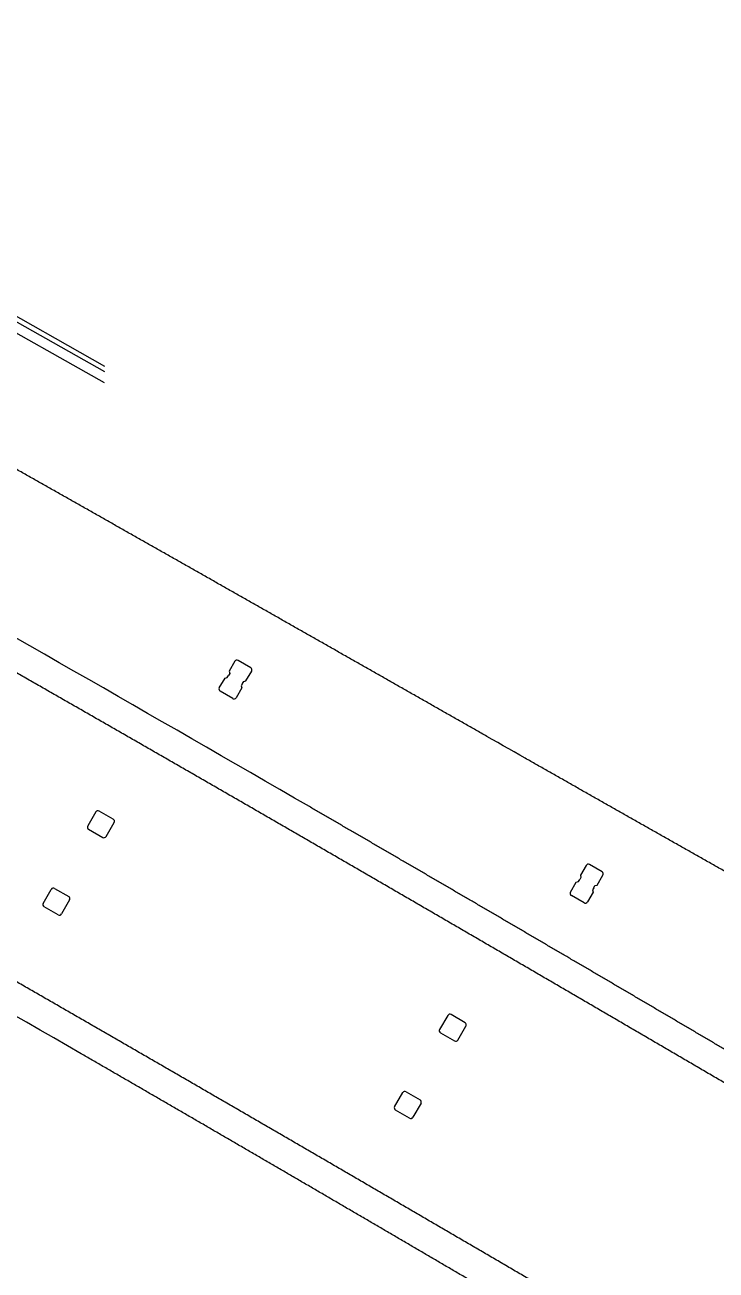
# Model space of a CAD drawing. Header units: inches. Extents: x 499362 to 502582, y 2542122 to 2545349.
# Drawn here: x 500810.5 to 500853, y 2543711.2 to 2543787.8 of the extents above; entities that cross this region are included whole.
import ezdxf

# ---------------------------------------------------------------- set-up
doc = ezdxf.new("R2010")
doc.units = ezdxf.units.IN
doc.header["$MEASUREMENT"] = 0
doc.layers.add('0-段落划分', color=2, linetype='Continuous')
doc.layers.add('桥-立柱', color=5, linetype='Continuous')

# ---------------------------------------------------------------- blocks, each defined once
blk = doc.blocks.new('A$C035667EC')
at = {"layer": '桥-立柱', "color": 1, "linetype": 'Continuous'}
for p, q in [((500823.408, 2543748.644), (500823.054, 2543748.04)), ((500824.39, 2543748.244), (500823.613, 2543748.698)), ((500822.449, 2543747.004), (500822.802, 2543747.608)), ((500822.802, 2543747.608), (500822.939, 2543747.644)), ((500822.939, 2543747.644), (500823.015, 2543747.774)), ((500823.09, 2543747.903), (500823.015, 2543747.774)), ((500823.054, 2543748.04), (500823.09, 2543747.903)), ((500824.091, 2543747.435), (500824.444, 2543748.039)), ((500823.28, 2543746.345), (500822.503, 2543746.799)), ((500823.838, 2543747.003), (500823.485, 2543746.399)), ((500823.878, 2543747.269), (500823.802, 2543747.14)), ((500823.802, 2543747.14), (500823.838, 2543747.003)), ((500823.878, 2543747.269), (500823.954, 2543747.399)), ((500823.954, 2543747.399), (500824.091, 2543747.435)), ((500814.854, 2543739.373), (500814.355, 2543738.506)), ((500815.926, 2543738.929), (500815.059, 2543739.428)), ((500815.482, 2543737.858), (500815.981, 2543738.725)), ((500814.411, 2543738.301), (500815.278, 2543737.802)), ((500845.021, 2543736.08), (500844.668, 2543735.476)), ((500846.003, 2543735.68), (500845.226, 2543736.134)), ((500844.704, 2543735.339), (500844.628, 2543735.209)), ((500844.668, 2543735.476), (500844.704, 2543735.339)), ((500845.704, 2543734.87), (500846.057, 2543735.475)), ((500811.614, 2543733.737), (500812.113, 2543734.604)), ((500812.317, 2543734.66), (500813.184, 2543734.161)), ((500844.062, 2543734.44), (500844.416, 2543735.044)), ((500844.416, 2543735.044), (500844.552, 2543735.08)), ((500844.552, 2543735.08), (500844.628, 2543735.209)), ((500845.491, 2543734.705), (500845.416, 2543734.575)), ((500845.416, 2543734.575), (500845.452, 2543734.439)), ((500845.491, 2543734.705), (500845.567, 2543734.834)), ((500845.567, 2543734.834), (500845.704, 2543734.87)), ((500813.24, 2543733.956), (500812.741, 2543733.09)), ((500844.893, 2543733.78), (500844.116, 2543734.234)), ((500845.452, 2543734.439), (500845.098, 2543733.834)), ((500812.536, 2543733.034), (500811.67, 2543733.533)), ((500837.577, 2543726.394), (500836.713, 2543726.897)), ((500836.508, 2543726.843), (500836.005, 2543725.979)), ((500837.128, 2543725.325), (500837.631, 2543726.189)), ((500836.059, 2543725.774), (500836.923, 2543725.27)), ((500833.237, 2543721.226), (500833.741, 2543722.09)), ((500833.946, 2543722.144), (500834.81, 2543721.641)), ((500834.156, 2543720.517), (500833.292, 2543721.021)), ((500834.864, 2543721.436), (500834.361, 2543720.572))]:
    blk.add_line(p, q, dxfattribs=at)
for centre, start, end in [((500823.537, 2543748.569), 59.70118, 149.70118), ((500824.314, 2543748.115), 329.70118, 59.70118), ((500822.579, 2543746.928), 149.70118, 239.70118), ((500823.356, 2543746.474), 239.70118, 329.70118), ((500814.984, 2543739.298), 60.10558, 150.10558), ((500814.485, 2543738.431), 150.10558, 240.10558), ((500815.851, 2543738.799), 330.10558, 60.10558), ((500815.352, 2543737.932), 240.10558, 330.10558), ((500845.15, 2543736.004), 59.70118, 149.70118), ((500845.928, 2543735.55), 329.70118, 59.70118), ((500812.243, 2543734.53), 60.10558, 150.10558), ((500813.11, 2543734.031), 330.10558, 60.10558), ((500844.192, 2543734.364), 149.70118, 239.70118), ((500844.969, 2543733.91), 239.70118, 329.70118), ((500811.744, 2543733.663), 150.10558, 240.10558), ((500812.611, 2543733.164), 240.10558, 330.10558), ((500836.638, 2543726.767), 59.79137, 149.79137), ((500837.502, 2543726.264), 329.79137, 59.79137), ((500836.134, 2543725.903), 149.79137, 239.79137), ((500836.999, 2543725.4), 239.79137, 329.79137), ((500833.87, 2543722.014), 59.79137, 149.79137), ((500834.734, 2543721.511), 329.79137, 59.79137), ((500833.367, 2543721.15), 149.79137, 239.79137), ((500834.231, 2543720.647), 239.79137, 329.79137)]:
    blk.add_arc(centre, 0.15, start, end, dxfattribs=at)
blk = doc.blocks.new('A$C3A006F90')
at = {"layer": '0-段落划分', "color": 2, "linetype": 'Continuous', "flags": 128}
for points in [[(500815.403, 2543766.458), (500807.797, 2543770.752), (500807.797, 2543770.752), (500807.287, 2543771.021), (500807.287, 2543771.021), (500802.914, 2543773.464), (500798.501, 2543775.837), (500794.051, 2543778.146), (500789.611, 2543780.473), (500788.383, 2543781.147), (500788.383, 2543781.147), (500784.058, 2543783.685), (500779.866, 2543786.463), (500778.054, 2543787.562)], [(500815.402, 2543766.803), (500807.945, 2543771.013), (500807.945, 2543771.013), (500807.434, 2543771.283), (500807.434, 2543771.283), (500803.061, 2543773.725), (500798.647, 2543776.099), (500794.197, 2543778.408), (500789.757, 2543780.735), (500788.529, 2543781.409), (500788.529, 2543781.409), (500784.204, 2543783.947), (500780.011, 2543786.725), (500778.199, 2543787.824)], [(500815.382, 2543765.781), (500807.503, 2543770.229), (500807.503, 2543770.229), (500806.992, 2543770.499), (500806.992, 2543770.499), (500802.62, 2543772.941), (500798.207, 2543775.314), (500793.758, 2543777.622), (500789.318, 2543779.949), (500788.091, 2543780.622), (500788.091, 2543780.622), (500783.767, 2543783.16), (500779.575, 2543785.938), (500777.764, 2543787.036)]]:
    blk.add_lwpolyline(points, dxfattribs=at)
at = {"layer": '0-段落划分', "color": 2, "flags": 128}
for points in [[(500840.94, 2543742.871), (500840.602, 2543743.063), (500840.264, 2543743.255), (500839.926, 2543743.448), (500839.588, 2543743.64), (500839.25, 2543743.833), (500838.912, 2543744.025, -0.000001), (500838.574, 2543744.217, -0.000001), (500838.236, 2543744.41, -0.000001), (500837.898, 2543744.602, -0.000002), (500837.56, 2543744.794, -0.000002), (500837.222, 2543744.987, -0.000002), (500836.884, 2543745.179, -0.000002), (500836.546, 2543745.371, -0.000002), (500836.208, 2543745.564, -0.000002), (500835.87, 2543745.756, -0.000003), (500835.532, 2543745.948, -0.000003), (500835.194, 2543746.141, -0.000003), (500834.856, 2543746.333, -0.000003), (500834.518, 2543746.525, -0.000003), (500834.18, 2543746.718, -0.000003), (500833.842, 2543746.91, -0.000004), (500833.504, 2543747.102, -0.000004), (500833.166, 2543747.295, -0.000004), (500832.828, 2543747.487, -0.000004), (500832.49, 2543747.679, -0.000004), (500832.152, 2543747.871, -0.000004), (500831.814, 2543748.064, -0.000005), (500831.476, 2543748.256, -0.000005), (500831.138, 2543748.448, -0.000005), (500830.8, 2543748.641, -0.000005), (500830.462, 2543748.833, -0.000005), (500830.124, 2543749.025, -0.000005), (500829.786, 2543749.217, -0.000006), (500829.448, 2543749.41, -0.000006), (500829.11, 2543749.602, -0.000006), (500828.771, 2543749.794, -0.000006), (500828.433, 2543749.986, -0.000006), (500828.095, 2543750.178, -0.000006), (500827.757, 2543750.371, -0.000007), (500827.419, 2543750.563, -0.000007), (500827.081, 2543750.755, -0.000007), (500826.743, 2543750.947, -0.000007), (500826.405, 2543751.139, -0.000007), (500826.067, 2543751.332, -0.000007), (500825.728, 2543751.524, -0.000008), (500825.39, 2543751.716, -0.000008), (500825.052, 2543751.908, -0.000008), (500824.714, 2543752.1, -0.000008), (500824.376, 2543752.292, -0.000008), (500824.038, 2543752.484, -0.000008), (500823.699, 2543752.676, -0.000009), (500823.361, 2543752.868, -0.000009), (500823.023, 2543753.061, -0.000009), (500822.685, 2543753.253, -0.000009), (500822.347, 2543753.445, -0.000009), (500822.008, 2543753.637, -0.000009), (500821.67, 2543753.829, -0.00001), (500821.332, 2543754.021, -0.00001), (500820.994, 2543754.213, -0.00001), (500820.656, 2543754.405, -0.00001), (500820.317, 2543754.597, -0.00001), (500819.979, 2543754.789, -0.00001), (500819.641, 2543754.98, -0.000011), (500819.302, 2543755.172, -0.000011), (500818.964, 2543755.364, -0.000011), (500818.626, 2543755.556, -0.000011), (500818.288, 2543755.748, -0.000011), (500817.949, 2543755.94, -0.000012), (500817.611, 2543756.132, -0.000012), (500817.273, 2543756.324, -0.000012), (500816.934, 2543756.515, -0.000012), (500816.596, 2543756.707, -0.000012), (500816.258, 2543756.899, -0.000012), (500815.919, 2543757.091, -0.000013), (500815.581, 2543757.283, -0.000013), (500815.242, 2543757.474, -0.000013), (500814.904, 2543757.666, -0.000013), (500814.566, 2543757.858, -0.000013), (500814.227, 2543758.049, -0.000013), (500813.889, 2543758.241, -0.000014), (500813.55, 2543758.433, -0.000014), (500813.212, 2543758.624, -0.000014), (500812.873, 2543758.816, -0.000014), (500812.535, 2543759.008, -0.000014), (500812.196, 2543759.199, -0.000014), (500811.858, 2543759.391, -0.000015), (500811.519, 2543759.582, -0.000015), (500811.181, 2543759.774, -0.000015), (500810.842, 2543759.965, -0.000015), (500810.504, 2543760.157, -0.000015), (500810.165, 2543760.348, -0.000015), (500809.827, 2543760.54, -0.000016), (500809.488, 2543760.731, -0.000016), (500809.149, 2543760.922, -0.000016), (500808.811, 2543761.114, -0.000016), (500808.472, 2543761.305, -0.000016)], [(500875.358, 2543709.893, -0.000001), (500874.975, 2543710.119, -0.000001), (500874.592, 2543710.344, -0.000001), (500874.208, 2543710.569, -0.000002)], [(500856.567, 2543720.918, -0.000011), (500856.183, 2543721.142, -0.000011), (500855.799, 2543721.367, -0.000011), (500855.415, 2543721.592, -0.000011), (500855.031, 2543721.817, -0.000011), (500854.648, 2543722.041, -0.000011), (500854.264, 2543722.266, -0.000012), (500853.88, 2543722.491, -0.000012), (500853.496, 2543722.716, -0.000012), (500853.112, 2543722.94, -0.000012), (500852.728, 2543723.165, -0.000012), (500852.344, 2543723.39, -0.000013), (500851.96, 2543723.614, -0.000013), (500851.576, 2543723.839, -0.000013), (500851.192, 2543724.063, -0.000013), (500850.808, 2543724.288, -0.000013), (500850.424, 2543724.512, -0.000014), (500850.04, 2543724.737, -0.000014), (500849.656, 2543724.962, -0.000014), (500849.272, 2543725.186, -0.000014), (500848.888, 2543725.41, -0.000014), (500848.503, 2543725.635, -0.000015), (500848.119, 2543725.859, -0.000015), (500847.735, 2543726.084, -0.000015), (500847.351, 2543726.308, -0.000015), (500846.967, 2543726.533, -0.000015), (500846.582, 2543726.757, -0.000016), (500846.198, 2543726.981, -0.000016), (500845.814, 2543727.206, -0.000016), (500845.43, 2543727.43, -0.000016), (500845.045, 2543727.654, -0.000016), (500844.661, 2543727.879, -0.000016), (500844.277, 2543728.103, -0.000017), (500843.892, 2543728.327, -0.000017), (500843.508, 2543728.551, -0.000017), (500843.123, 2543728.775, -0.000017), (500842.739, 2543728.999, -0.000017), (500842.355, 2543729.224, -0.000018), (500841.97, 2543729.448, -0.000018), (500841.586, 2543729.672, -0.000018), (500841.201, 2543729.896, -0.000018), (500840.817, 2543730.12, -0.000018), (500840.432, 2543730.344, -0.000019), (500840.047, 2543730.568, -0.000019), (500839.663, 2543730.792, -0.000019), (500839.278, 2543731.016, -0.000019), (500838.893, 2543731.24, -0.000019), (500838.509, 2543731.463, -0.00002), (500838.124, 2543731.687, -0.00002), (500837.739, 2543731.911, -0.00002), (500837.355, 2543732.135, -0.00002), (500836.97, 2543732.359, -0.00002), (500836.585, 2543732.582, -0.000021), (500836.2, 2543732.806, -0.000021), (500835.815, 2543733.03, -0.000021), (500835.431, 2543733.253, -0.000021), (500835.046, 2543733.477, -0.000021), (500834.661, 2543733.701, -0.000022), (500834.276, 2543733.924, -0.000022), (500833.891, 2543734.148, -0.000022), (500833.506, 2543734.371, -0.000022), (500833.121, 2543734.595, -0.000022), (500832.736, 2543734.818, -0.000022), (500832.351, 2543735.042, -0.000023), (500831.966, 2543735.265, -0.000023), (500831.581, 2543735.488, -0.000023), (500831.195, 2543735.712, -0.000023), (500830.81, 2543735.935, -0.000023), (500830.425, 2543736.158, -0.000024), (500830.04, 2543736.381, -0.000024), (500829.655, 2543736.605, -0.000024), (500829.269, 2543736.828, -0.000024), (500828.884, 2543737.051, -0.000024), (500828.499, 2543737.274, -0.000025), (500828.113, 2543737.497, -0.000025), (500827.728, 2543737.72, -0.000025), (500827.343, 2543737.943, -0.000025), (500826.957, 2543738.166, -0.000025), (500826.572, 2543738.389, -0.000026), (500826.186, 2543738.612, -0.000026), (500825.801, 2543738.834, -0.000026), (500825.415, 2543739.057, -0.000026), (500825.029, 2543739.28, -0.000026), (500824.644, 2543739.503, -0.000027), (500824.258, 2543739.725, -0.000027), (500823.873, 2543739.948, -0.000027), (500823.487, 2543740.171, -0.000027), (500823.101, 2543740.393, -0.000027), (500822.715, 2543740.616, -0.000027), (500822.33, 2543740.838, -0.000028), (500821.944, 2543741.061, -0.000028), (500821.558, 2543741.283, -0.000028), (500821.172, 2543741.506, -0.000028), (500820.786, 2543741.728, -0.000028), (500820.4, 2543741.95, -0.000029), (500820.014, 2543742.172, -0.000029), (500819.628, 2543742.395, -0.000029), (500819.242, 2543742.617, -0.000029), (500818.856, 2543742.839, -0.000029), (500818.47, 2543743.061, -0.00003), (500818.084, 2543743.283, -0.00003), (500817.698, 2543743.505, -0.00003), (500817.312, 2543743.727, -0.00003), (500816.925, 2543743.949, -0.00003), (500816.539, 2543744.171, -0.000031), (500816.153, 2543744.393, -0.000031), (500815.767, 2543744.614, -0.000031), (500815.38, 2543744.836, -0.000031), (500814.994, 2543745.058, -0.000031), (500814.607, 2543745.279, -0.000032), (500814.221, 2543745.501, -0.000032), (500813.834, 2543745.723, -0.000032), (500813.448, 2543745.944, -0.000032), (500813.061, 2543746.166, -0.000032), (500812.675, 2543746.387, -0.000033), (500812.288, 2543746.608, -0.000033), (500811.901, 2543746.83, -0.000033), (500811.515, 2543747.051, -0.000033), (500811.128, 2543747.272, -0.000033), (500810.741, 2543747.493, -0.000033), (500810.354, 2543747.714, -0.000034), (500809.968, 2543747.936, -0.000034), (500809.581, 2543748.157, -0.000034), (500809.194, 2543748.378, -0.000034)], [(500853.79, 2543735.583, 0.000058), (500853.452, 2543735.773, 0.000056), (500853.113, 2543735.964, 0.000055), (500852.775, 2543736.155, 0.000053), (500852.436, 2543736.346, 0.000052), (500852.098, 2543736.537, 0.00005), (500851.759, 2543736.728, 0.000049), (500851.421, 2543736.92, 0.000047), (500851.083, 2543737.111, 0.000046), (500850.744, 2543737.302, 0.000044), (500850.406, 2543737.494, 0.000042), (500850.068, 2543737.685, 0.000041), (500849.729, 2543737.877, 0.000039), (500849.391, 2543738.068, 0.000038), (500849.053, 2543738.26, 0.000036), (500848.715, 2543738.452, 0.000035), (500848.377, 2543738.643, 0.000033), (500848.038, 2543738.835, 0.000032), (500847.7, 2543739.027, 0.00003), (500847.362, 2543739.219, 0.000029), (500847.024, 2543739.411, 0.000027), (500846.686, 2543739.603, 0.000025), (500846.348, 2543739.795, 0.000024), (500846.01, 2543739.987, 0.000022), (500845.672, 2543740.179, 0.000021), (500845.334, 2543740.371, 0.000019), (500844.996, 2543740.563, 0.000018), (500844.658, 2543740.755, 0.000016), (500844.32, 2543740.948, 0.000015), (500843.982, 2543741.14, 0.000013), (500843.644, 2543741.332, 0.000012), (500843.306, 2543741.524, 0.00001), (500842.968, 2543741.717, 0.000008), (500842.63, 2543741.909, 0.000007), (500842.292, 2543742.101, 0.000005), (500841.954, 2543742.294, 0.000004), (500841.616, 2543742.486, 0.000002), (500841.278, 2543742.678), (500840.94, 2543742.871)], [(500855.318, 2543723.709, -0.000012), (500855.031, 2543723.878, -0.000012), (500854.744, 2543724.047, -0.000013), (500854.457, 2543724.217, -0.000013), (500854.17, 2543724.386, -0.000013), (500853.882, 2543724.555, -0.000013), (500853.595, 2543724.724, -0.000013), (500853.308, 2543724.893, -0.000013), (500853.021, 2543725.062, -0.000013), (500852.734, 2543725.231, -0.000014), (500852.446, 2543725.4, -0.000014), (500852.159, 2543725.569, -0.000014), (500851.872, 2543725.739, -0.000014), (500851.585, 2543725.908, -0.000014), (500851.298, 2543726.077, -0.000014), (500851.01, 2543726.246, -0.000014), (500850.723, 2543726.415, -0.000015), (500850.436, 2543726.584, -0.000015), (500850.148, 2543726.752, -0.000015), (500849.861, 2543726.921, -0.000015), (500849.574, 2543727.09, -0.000015), (500849.287, 2543727.259, -0.000015), (500848.999, 2543727.428, -0.000016), (500848.712, 2543727.597, -0.000016), (500848.425, 2543727.766, -0.000016), (500848.137, 2543727.935, -0.000016), (500847.85, 2543728.103, -0.000016), (500847.563, 2543728.272, -0.000016), (500847.275, 2543728.441, -0.000016), (500846.988, 2543728.61, -0.000017), (500846.7, 2543728.778, -0.000017), (500846.413, 2543728.947, -0.000017), (500846.126, 2543729.116, -0.000017), (500845.838, 2543729.284, -0.000017), (500845.551, 2543729.453, -0.000017), (500845.263, 2543729.622, -0.000017), (500844.976, 2543729.79, -0.000018), (500844.688, 2543729.959, -0.000018), (500844.401, 2543730.128, -0.000018), (500844.113, 2543730.296, -0.000018), (500843.826, 2543730.465, -0.000018), (500843.538, 2543730.633, -0.000018), (500843.251, 2543730.802, -0.000018), (500842.963, 2543730.97, -0.000019), (500842.676, 2543731.138, -0.000019), (500842.388, 2543731.307, -0.000019), (500842.1, 2543731.475, -0.000019), (500841.813, 2543731.644, -0.000019), (500841.525, 2543731.812, -0.000019), (500841.238, 2543731.98, -0.000019), (500840.95, 2543732.149, -0.00002), (500840.662, 2543732.317, -0.00002), (500840.375, 2543732.485, -0.00002), (500840.087, 2543732.653, -0.00002), (500839.799, 2543732.822, -0.00002), (500839.512, 2543732.99, -0.00002), (500839.224, 2543733.158, -0.00002), (500838.936, 2543733.326, -0.000021), (500838.648, 2543733.494, -0.000021), (500838.361, 2543733.662, -0.000021), (500838.073, 2543733.83, -0.000021), (500837.785, 2543733.999, -0.000021), (500837.497, 2543734.167, -0.000021), (500837.21, 2543734.335, -0.000021), (500836.922, 2543734.503, -0.000022), (500836.634, 2543734.67, -0.000022), (500836.346, 2543734.838, -0.000022), (500836.058, 2543735.006, -0.000022), (500835.77, 2543735.174, -0.000022), (500835.482, 2543735.342, -0.000022), (500835.195, 2543735.51, -0.000022), (500834.907, 2543735.678, -0.000023), (500834.619, 2543735.845, -0.000023), (500834.331, 2543736.013, -0.000023), (500834.043, 2543736.181, -0.000023), (500833.755, 2543736.349, -0.000023), (500833.467, 2543736.516, -0.000023), (500833.179, 2543736.684, -0.000023), (500832.891, 2543736.851, -0.000024), (500832.603, 2543737.019, -0.000024), (500832.315, 2543737.187, -0.000024), (500832.027, 2543737.354, -0.000024), (500831.739, 2543737.522, -0.000024), (500831.45, 2543737.689, -0.000024), (500831.162, 2543737.857, -0.000024), (500830.874, 2543738.024, -0.000025), (500830.586, 2543738.191, -0.000025), (500830.298, 2543738.359, -0.000025), (500830.01, 2543738.526, -0.000025), (500829.722, 2543738.693, -0.000025), (500829.433, 2543738.861, -0.000025), (500829.145, 2543739.028, -0.000025), (500828.857, 2543739.195, -0.000026), (500828.569, 2543739.362, -0.000026), (500828.28, 2543739.529, -0.000026), (500827.992, 2543739.697, -0.000026)], [(500867.003, 2543695.665, -0.000001), (500866.62, 2543695.89, -0.000001), (500866.237, 2543696.115, -0.000001), (500865.854, 2543696.34, -0.000002), (500865.471, 2543696.565, -0.000002), (500865.087, 2543696.79, -0.000002), (500864.704, 2543697.015, -0.000002), (500864.321, 2543697.24, -0.000002), (500863.938, 2543697.465, -0.000003)], [(500845.545, 2543708.251, -0.000012), (500845.161, 2543708.475, -0.000012), (500844.778, 2543708.7, -0.000012), (500844.395, 2543708.924, -0.000012), (500844.011, 2543709.148, -0.000013), (500843.628, 2543709.372, -0.000013), (500843.245, 2543709.596, -0.000013), (500842.862, 2543709.821, -0.000013), (500842.478, 2543710.045, -0.000013), (500842.095, 2543710.269, -0.000014), (500841.712, 2543710.493, -0.000014), (500841.328, 2543710.717, -0.000014), (500840.945, 2543710.941, -0.000014), (500840.562, 2543711.165, -0.000014), (500840.178, 2543711.389, -0.000015), (500839.795, 2543711.613, -0.000015), (500839.412, 2543711.837, -0.000015), (500839.028, 2543712.061, -0.000015), (500838.645, 2543712.285, -0.000015), (500838.262, 2543712.509, -0.000016), (500837.878, 2543712.732, -0.000016), (500837.495, 2543712.956, -0.000016), (500837.112, 2543713.18, -0.000016), (500836.728, 2543713.404, -0.000016), (500836.345, 2543713.628, -0.000016), (500835.961, 2543713.851, -0.000017), (500835.578, 2543714.075, -0.000017), (500835.194, 2543714.299, -0.000017), (500834.811, 2543714.522, -0.000017), (500834.428, 2543714.746, -0.000017), (500834.044, 2543714.969, -0.000018), (500833.661, 2543715.193, -0.000018), (500833.277, 2543715.416, -0.000018), (500832.894, 2543715.64, -0.000018), (500832.51, 2543715.863, -0.000018), (500832.127, 2543716.087, -0.000019), (500831.743, 2543716.31, -0.000019), (500831.359, 2543716.533, -0.000019), (500830.976, 2543716.757, -0.000019), (500830.592, 2543716.98, -0.000019), (500830.209, 2543717.203, -0.00002), (500829.825, 2543717.426, -0.00002), (500829.442, 2543717.649, -0.00002), (500829.058, 2543717.873, -0.00002), (500828.674, 2543718.096, -0.00002), (500828.291, 2543718.319, -0.000021), (500827.907, 2543718.542, -0.000021), (500827.523, 2543718.765, -0.000021), (500827.14, 2543718.988, -0.000021), (500826.756, 2543719.211, -0.000021), (500826.372, 2543719.434, -0.000022), (500825.989, 2543719.656, -0.000022), (500825.605, 2543719.879, -0.000022), (500825.221, 2543720.102, -0.000022), (500824.837, 2543720.325, -0.000022), (500824.454, 2543720.547, -0.000022), (500824.07, 2543720.77, -0.000023), (500823.686, 2543720.993, -0.000023), (500823.302, 2543721.215, -0.000023), (500822.918, 2543721.438, -0.000023), (500822.534, 2543721.66, -0.000023), (500822.151, 2543721.883, -0.000024), (500821.767, 2543722.105, -0.000024), (500821.383, 2543722.328, -0.000024), (500820.999, 2543722.55, -0.000024), (500820.615, 2543722.772, -0.000024), (500820.231, 2543722.995, -0.000025), (500819.847, 2543723.217, -0.000025), (500819.463, 2543723.439, -0.000025), (500819.079, 2543723.661, -0.000025), (500818.695, 2543723.883, -0.000025), (500818.311, 2543724.105, -0.000026), (500817.927, 2543724.328, -0.000026), (500817.543, 2543724.55, -0.000026), (500817.159, 2543724.771, -0.000026), (500816.775, 2543724.993, -0.000026), (500816.391, 2543725.215, -0.000027), (500816.007, 2543725.437, -0.000027), (500815.622, 2543725.659, -0.000027), (500815.238, 2543725.881, -0.000027), (500814.854, 2543726.102, -0.000027), (500814.47, 2543726.324, -0.000027), (500814.086, 2543726.545, -0.000028), (500813.701, 2543726.767, -0.000028), (500813.317, 2543726.988, -0.000028), (500812.933, 2543727.21, -0.000028), (500812.548, 2543727.431, -0.000028), (500812.164, 2543727.653, -0.000029), (500811.78, 2543727.874, -0.000029), (500811.395, 2543728.095, -0.000029), (500811.011, 2543728.316, -0.000029), (500810.627, 2543728.538, -0.000029), (500810.242, 2543728.759, -0.00003), (500809.858, 2543728.98, -0.00003), (500809.473, 2543729.201, -0.00003), (500809.089, 2543729.422, -0.00003)], [(500872.367, 2543690.171, -0.000001), (500872.032, 2543690.369, -0.000001), (500871.698, 2543690.567, -0.000001)], [(500839.864, 2543709.373, -0.000018), (500839.528, 2543709.57, -0.000018), (500839.192, 2543709.768, -0.000018), (500838.856, 2543709.965, -0.000018), (500838.521, 2543710.162, -0.000018), (500838.185, 2543710.359, -0.000018), (500837.849, 2543710.557, -0.000019), (500837.513, 2543710.754, -0.000019), (500837.177, 2543710.951, -0.000019), (500836.841, 2543711.148, -0.000019), (500836.505, 2543711.345, -0.000019), (500836.169, 2543711.542, -0.000019), (500835.833, 2543711.739, -0.00002), (500835.497, 2543711.936, -0.00002), (500835.161, 2543712.133, -0.00002), (500834.825, 2543712.33, -0.00002), (500834.489, 2543712.527, -0.00002), (500834.153, 2543712.724, -0.00002), (500833.817, 2543712.921, -0.000021), (500833.481, 2543713.118, -0.000021), (500833.144, 2543713.315, -0.000021), (500832.808, 2543713.512, -0.000021), (500832.472, 2543713.709, -0.000021), (500832.136, 2543713.905, -0.000021), (500831.799, 2543714.102, -0.000022), (500831.463, 2543714.299, -0.000022), (500831.127, 2543714.496, -0.000022), (500830.791, 2543714.692, -0.000022), (500830.454, 2543714.889, -0.000022), (500830.118, 2543715.086, -0.000022), (500829.782, 2543715.282, -0.000023), (500829.445, 2543715.479, -0.000023), (500829.109, 2543715.675, -0.000023), (500828.772, 2543715.872, -0.000023), (500828.436, 2543716.068, -0.000023), (500828.099, 2543716.265, -0.000024), (500827.763, 2543716.461, -0.000024), (500827.426, 2543716.658, -0.000024), (500827.09, 2543716.854, -0.000024), (500826.753, 2543717.05, -0.000024), (500826.416, 2543717.247, -0.000024), (500826.08, 2543717.443, -0.000025), (500825.743, 2543717.639, -0.000025), (500825.406, 2543717.835, -0.000025), (500825.07, 2543718.032, -0.000025), (500824.733, 2543718.228, -0.000025), (500824.396, 2543718.424, -0.000025), (500824.059, 2543718.62, -0.000026), (500823.723, 2543718.816, -0.000026), (500823.386, 2543719.012, -0.000026), (500823.049, 2543719.208, -0.000026), (500822.712, 2543719.404, -0.000026), (500822.375, 2543719.6, -0.000026), (500822.038, 2543719.796, -0.000027), (500821.701, 2543719.992, -0.000027), (500821.364, 2543720.188, -0.000027), (500821.027, 2543720.384, -0.000027), (500820.69, 2543720.579, -0.000027), (500820.353, 2543720.775, -0.000027), (500820.016, 2543720.971, -0.000028), (500819.679, 2543721.167, -0.000028), (500819.342, 2543721.362, -0.000028), (500819.005, 2543721.558, -0.000028), (500818.667, 2543721.753, -0.000028), (500818.33, 2543721.949, -0.000028), (500817.993, 2543722.144, -0.000029), (500817.656, 2543722.34, -0.000029), (500817.318, 2543722.535, -0.000029), (500816.981, 2543722.731, -0.000029), (500816.644, 2543722.926, -0.000029), (500816.306, 2543723.121, -0.000029), (500815.969, 2543723.317, -0.00003), (500815.631, 2543723.512, -0.00003), (500815.294, 2543723.707, -0.00003), (500814.956, 2543723.902, -0.00003), (500814.619, 2543724.097, -0.00003), (500814.281, 2543724.293, -0.00003), (500813.944, 2543724.488, -0.00003)]]:
    blk.add_lwpolyline(points, format="xyb", dxfattribs=at)
at = {"layer": '0-段落划分', "color": 2}
for radius, start in [(3209.451, 59.902336), (3189.251, 59.98369), (3170.751, 56.28488), (3161.751, 52.926719), (3159.501, 56.533146), (3158.751, 56.580879), (3149.751, 56.455063), (3149.001, 56.407107)]:
    blk.add_arc((499218.531, 2540962.97), radius, start, 61.095892, dxfattribs=at)
at = {"layer": '0-段落划分', "color": 2, "linetype": 'Continuous'}
blk.add_blockref('A$C035667EC', (0, 0), dxfattribs=at)

msp = doc.modelspace()

# ---------------------------------------------------------------- block references
at = {"layer": '0-段落划分'}
msp.add_blockref('A$C3A006F90', (0, 0), dxfattribs=at)

doc.saveas('drawing.dxf')
